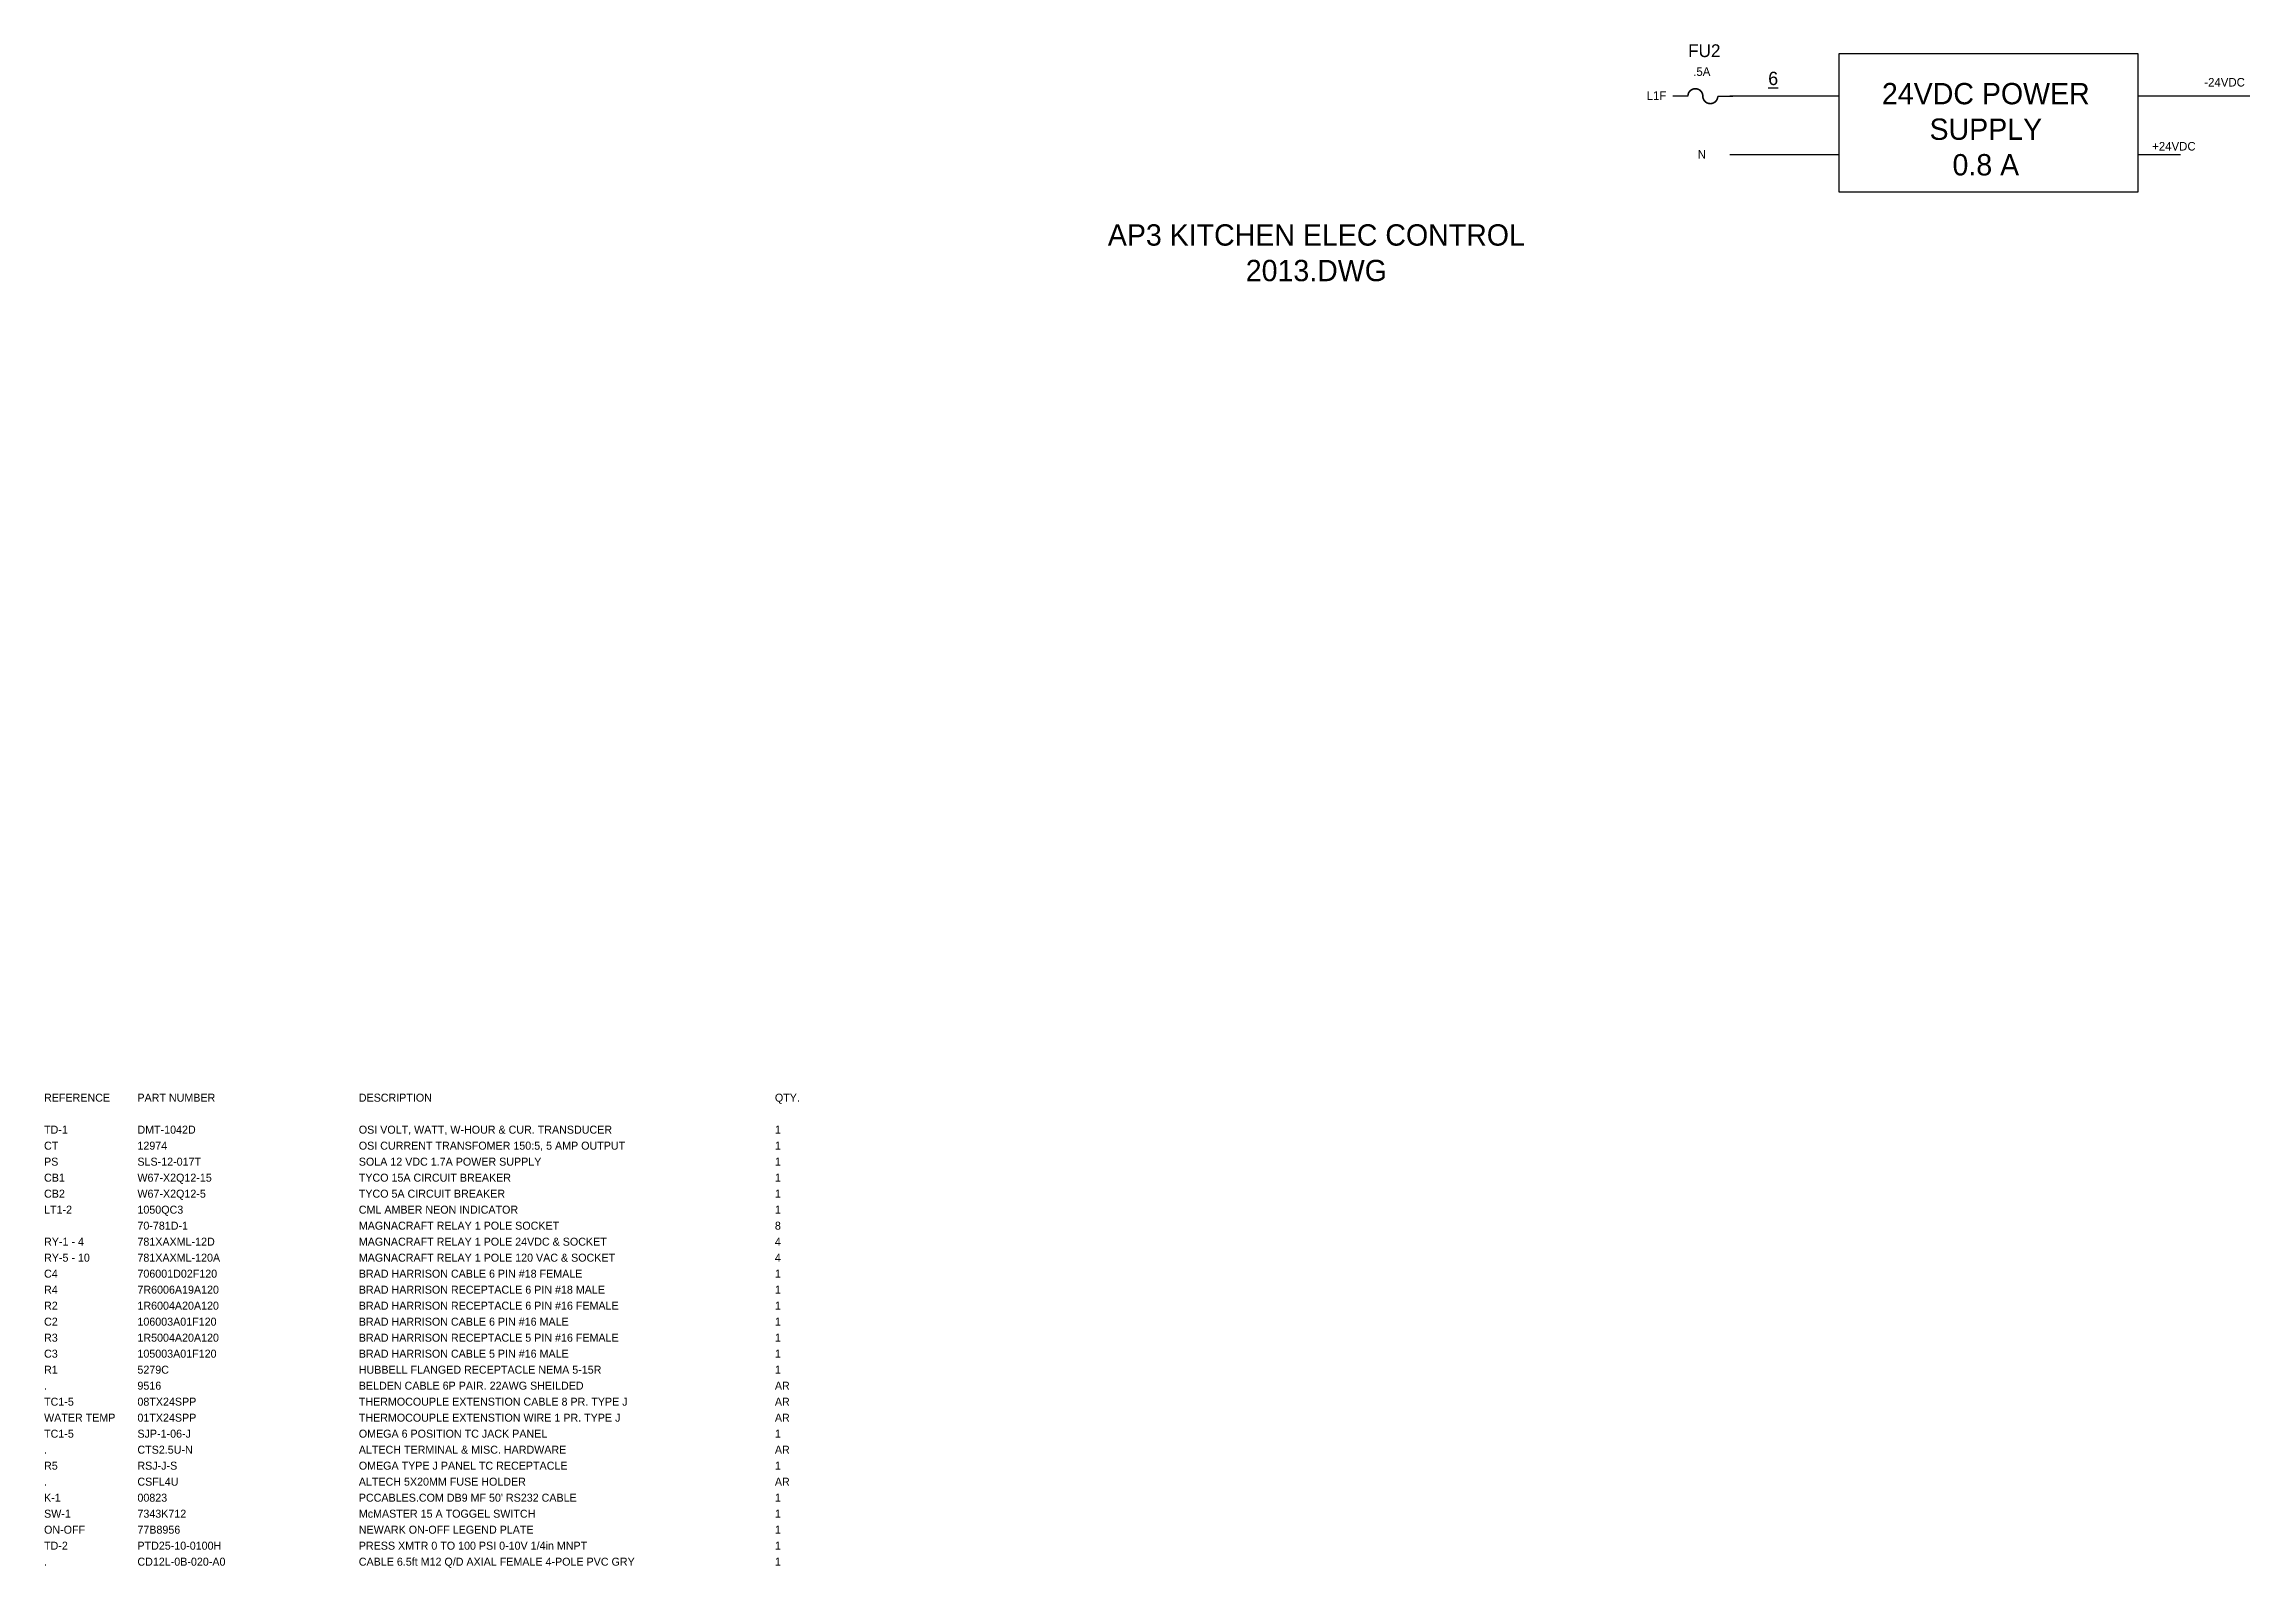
# Model space of a CAD drawing. Extents: x -159 to 139, y -25 to 155.
# Drawn here: x -102 to 1.4, y -25 to 46.4 of the extents above; entities that cross this region are included whole.
import ezdxf
from ezdxf.enums import TextEntityAlignment as Align

# ---------------------------------------------------------------- set-up
doc = ezdxf.new("R2010")
doc.units = 0
doc.header["$MEASUREMENT"] = 0
doc.layers.get('0').update_dxf_attribs({"linetype": 'CONTINUOUS'})
for name, color, linetype in [('DEVICE', 5, 'CONTINUOUS'), ('TEXT', 4, 'CONTINUOUS'), ('WIRE', 1, 'CONTINUOUS')]:
    doc.layers.add(name, color=color, linetype=linetype)

# ---------------------------------------------------------------- blocks, each defined once
blk = doc.blocks.new('6el3b1c')
for p, q in [((0, -0.1), (0, 0)), ((0, -0.3), (0, -0.4))]:
    blk.add_line(p, q)
at = {"const_width": 0.0107}
blk.add_lwpolyline([(0, -0.3, -1), (0, -0.2, 1), (0, -0.1, 1)], format="xyb", dxfattribs=at)

msp = doc.modelspace()

# ---------------------------------------------------------------- linework, layer by layer
at = {"layer": 'DEVICE'}
msp.add_lwpolyline([(-17.875, 46), (-3.875, 46), (-3.875, 39.5), (-17.875, 39.5)], close=True, dxfattribs=at)
at = {"layer": 'WIRE'}
for p, q in [((-17.875, 44), (-23, 44)), ((1.375, 44), (-3.875, 44)), ((-17.875, 41.25), (-23, 41.25)), ((-1.875, 41.25), (-3.875, 41.25))]:
    msp.add_line(p, q, dxfattribs=at)

# ---------------------------------------------------------------- block references
at = {"color": 7, "xscale": 7, "yscale": 7, "zscale": 7, "rotation": 270}
msp.add_blockref('6el3b1c', (-22.86231, 44.00527), dxfattribs=at)

# ---------------------------------------------------------------- texts
at = {"layer": 'TEXT'}
for s, height, p in [('FU2', 0.6, (-24.19483, 45.83706)), ('.5A', 0.4, (-24.31049, 44.95804)), ('-24VDC', 0.4, (0.18951, 44.45804)), ('L1F', 0.4, (-26.43549, 43.83304)), ('N', 0.4, (-24.31049, 41.08304)), ('+24VDC', 0.4, (-2.18549, 41.45804))]:
    msp.add_text(s, height=height, dxfattribs=at).set_placement(p, align=Align.CENTER)
for s, p in [('REFERENCE', (-102, -3.125)), ('PART NUMBER', (-97.625, -3.125)), ('DESCRIPTION', (-87.25, -3.125)), ('QTY.', (-67.75, -3.125)), ('TD-1', (-102, -4.625)), ('CT', (-102, -5.375)), ('12974', (-97.625, -5.375)), ('DMT-1042D', (-97.625, -4.625)), ('OSI VOLT, WATT, W-HOUR & CUR. TRANSDUCER', (-87.25, -4.625)), ('OSI CURRENT TRANSFOMER 150:5, 5 AMP OUTPUT', (-87.25, -5.375)), ('1', (-67.75, -4.625)), ('1', (-67.75, -5.375)), ('PS', (-102, -6.125)), ('SLS-12-017T', (-97.625, -6.125)), ('SOLA 12 VDC 1.7A POWER SUPPLY', (-87.25, -6.125)), ('1', (-67.75, -6.125)), ('CB1', (-102, -6.875)), ('W67-X2Q12-15', (-97.625, -6.875)), ('TYCO 15A CIRCUIT BREAKER', (-87.25, -6.875)), ('1', (-67.75, -6.875)), ('CB2', (-102, -7.625)), ('LT1-2', (-102, -8.375)), ('W67-X2Q12-5', (-97.625, -7.625)), ('1050QC3', (-97.625, -8.375)), ('TYCO 5A CIRCUIT BREAKER', (-87.25, -7.625)), ('CML AMBER NEON INDICATOR', (-87.25, -8.375)), ('1', (-67.75, -7.625)), ('1', (-67.75, -8.375)), ('70-781D-1', (-97.625, -9.125)), ('MAGNACRAFT RELAY 1 POLE SOCKET', (-87.25, -9.125)), ('8', (-67.75, -9.125)), ('RY-1 - 4', (-102, -9.875)), ('RY-5 - 10', (-102, -10.625)), ('781XAXML-12D', (-97.625, -9.875)), ('781XAXML-120A', (-97.625, -10.625)), ('MAGNACRAFT RELAY 1 POLE 24VDC & SOCKET', (-87.25, -9.875)), ('MAGNACRAFT RELAY 1 POLE 120 VAC & SOCKET', (-87.25, -10.625)), ('4', (-67.75, -9.875)), ('4', (-67.75, -10.625)), ('C4', (-102, -11.375)), ('706001D02F120', (-97.625, -11.375)), ('BRAD HARRISON CABLE 6 PIN #18 FEMALE', (-87.25, -11.375)), ('1', (-67.75, -11.375)), ('R4', (-102, -12.125)), ('7R6006A19A120', (-97.625, -12.125)), ('BRAD HARRISON RECEPTACLE 6 PIN #18 MALE ', (-87.25, -12.125)), ('1', (-67.75, -12.125)), ('C2', (-102, -13.625)), ('R2', (-102, -12.875)), ('1R6004A20A120', (-97.625, -12.875)), ('106003A01F120', (-97.625, -13.625)), ('BRAD HARRISON RECEPTACLE 6 PIN #16 FEMALE', (-87.25, -12.875)), ('BRAD HARRISON CABLE 6 PIN #16 MALE ', (-87.25, -13.625)), ('1', (-67.75, -12.875)), ('1', (-67.75, -13.625)), ('R3', (-102, -14.375)), ('1R5004A20A120', (-97.625, -14.375)), ('BRAD HARRISON RECEPTACLE 5 PIN #16 FEMALE', (-87.25, -14.375)), ('1', (-67.75, -14.375)), ('C3', (-102, -15.125)), ('R1', (-102, -15.875)), ('5279C', (-97.625, -15.875)), ('105003A01F120', (-97.625, -15.125)), ('BRAD HARRISON CABLE 5 PIN #16 MALE ', (-87.25, -15.125)), ('HUBBELL FLANGED RECEPTACLE NEMA 5-15R', (-87.25, -15.875)), ('1', (-67.75, -15.125)), ('1', (-67.75, -15.875)), ('9516', (-97.625, -16.625)), ('BELDEN CABLE 6P PAIR. 22AWG SHEILDED ', (-87.25, -16.625)), ('AR', (-67.75, -16.625)), ('TC1-5', (-102, -17.375)), ('.', (-102, -16.625)), ('08TX24SPP', (-97.625, -17.375)), ('THERMOCOUPLE EXTENSTION CABLE 8 PR. TYPE J', (-87.25, -17.375)), ('AR', (-67.75, -17.375)), ('WATER TEMP', (-102, -18.125)), ('TC1-5', (-102, -18.875)), ('01TX24SPP', (-97.625, -18.125)), ('SJP-1-06-J', (-97.625, -18.875)), ('THERMOCOUPLE EXTENSTION WIRE 1 PR. TYPE J', (-87.25, -18.125)), ('OMEGA 6 POSITION TC JACK PANEL', (-87.25, -18.875)), ('AR', (-67.75, -18.125)), ('1', (-67.75, -18.875)), ('.', (-102, -19.625)), ('CTS2.5U-N', (-97.625, -19.625)), ('ALTECH TERMINAL & MISC. HARDWARE', (-87.25, -19.625)), ('AR', (-67.75, -19.625)), ('R5', (-102, -20.375)), ('RSJ-J-S', (-97.625, -20.375)), ('OMEGA TYPE J PANEL TC RECEPTACLE', (-87.25, -20.375)), ('1', (-67.75, -20.375)), ('K-1', (-102, -21.875)), ('.', (-102, -21.125)), ('00823', (-97.625, -21.875)), ('CSFL4U', (-97.625, -21.125)), ('ALTECH 5X20MM FUSE HOLDER', (-87.25, -21.125)), ("PCCABLES.COM DB9 MF 50' RS232 CABLE", (-87.25, -21.875)), ('AR', (-67.75, -21.125)), ('1', (-67.75, -21.875)), ('SW-1', (-102, -22.625)), ('7343K712', (-97.625, -22.625)), ('McMASTER 15 A TOGGEL SWITCH', (-87.25, -22.625)), ('1', (-67.75, -22.625)), ('TD-2', (-102, -24.125)), ('ON-OFF', (-102, -23.375)), ('77B8956', (-97.625, -23.375)), ('PTD25-10-0100H ', (-97.625, -24.125)), ('NEWARK ON-OFF LEGEND PLATE', (-87.25, -23.375)), ('PRESS XMTR 0 TO 100 PSI 0-10V 1/4in MNPT ', (-87.25, -24.125)), ('1', (-67.75, -23.375)), ('1', (-67.75, -24.125)), ('CD12L-0B-020-A0 ', (-97.625, -24.875)), ('CABLE 6.5ft M12 Q/D AXIAL FEMALE 4-POLE PVC GRY ', (-87.25, -24.875)), ('1', (-67.75, -24.875)), ('.', (-102, -24.875))]:
    msp.add_text(s, height=0.375, dxfattribs=at).set_placement(p)
at = {"layer": 'TEXT', "linetype": 'ByBlock', "insert": (-21.19825, 45.15116), "char_height": 0.625, "width": 1.291829, "attachment_point": 1}
msp.add_mtext('{\\L6}', dxfattribs=at)
at = {"layer": 'TEXT', "char_height": 1, "width": 22.25, "attachment_point": 2}
for s, insert in [('24VDC POWER\\PSUPPLY\\P0.8 A', (-11, 44.625)), ('AP3 KITCHEN ELEC CONTROL 2013.DWG', (-42.375, 38))]:
    msp.add_mtext(s, dxfattribs=dict(at, insert=insert))

doc.saveas('drawing.dxf')
